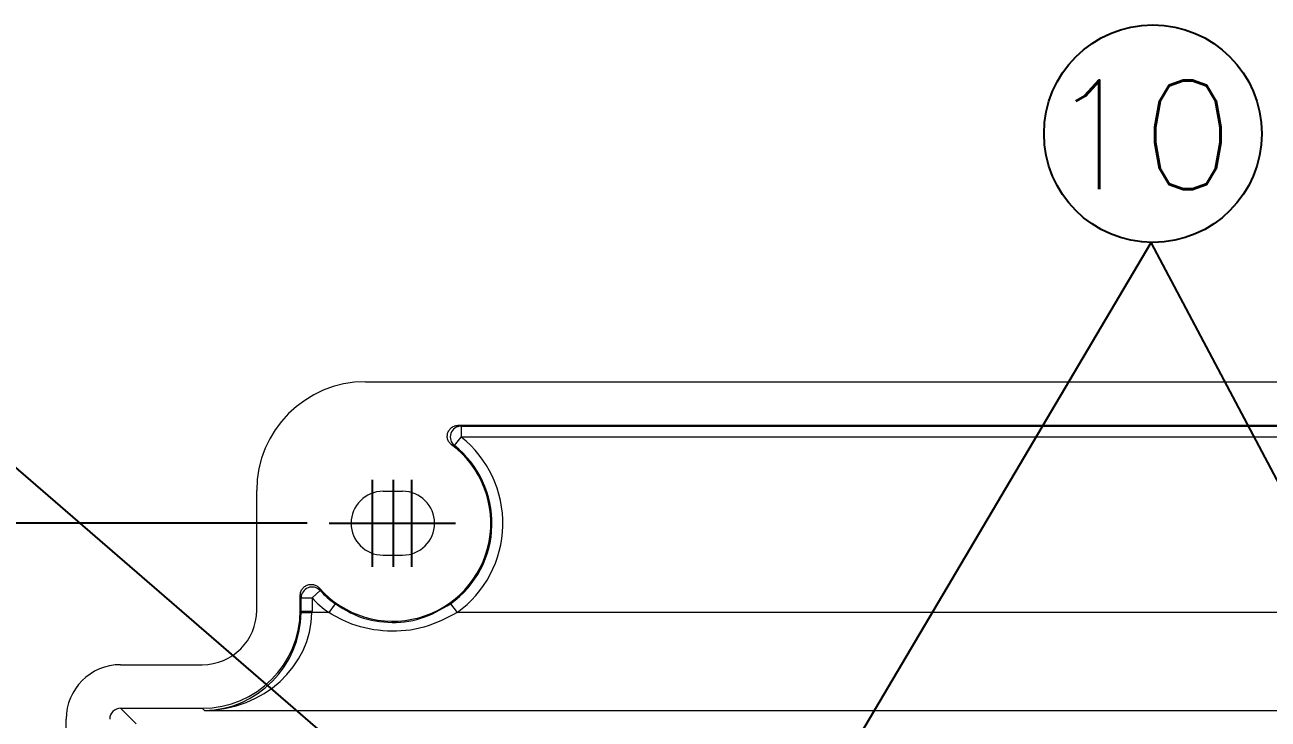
# Model space of a CAD drawing. Extents: x 14808 to 20058, y -13198 to -11680.
# Drawn here: x 18475.8 to 18532.8, y -12719.6 to -12687.7 of the extents above; entities that cross this region are included whole.
import ezdxf

# ---------------------------------------------------------------- set-up
doc = ezdxf.new("R2010")
doc.units = 0
doc.header["$LTSCALE"] = 7
doc.header["$MEASUREMENT"] = 0
doc.linetypes.add('CENTER', pattern=[2, 1.25, -0.25, 0.25, -0.25])
doc.layers.get('0').update_dxf_attribs({"color": 2, "linetype": 'CONTINUOUS'})
for name, color, linetype in [('CL', 1, 'CENTER'), ('D', 2, 'CONTINUOUS'), ('DWG', 7, 'CONTINUOUS')]:
    doc.layers.add(name, color=color, linetype=linetype)
doc.styles.add('GHS', font='romans', dxfattribs={"bigfont": 'ghs'})
doc.dimstyles.new('STANDARD$7', dxfattribs={"dimtxt": 3.5, "dimasz": 3, "dimexe": 1, "dimexo": 0.0625, "dimgap": 1, "dimtad": 1, "dimdec": 4, "dimzin": 0, "dimdsep": 46, "dimtxsty": 'GHS', "dimcen": 1, "dimclrt": 2, "dimadec": 0, "dimazin": 0, "dimtfac": 1, "dimtdec": 4, "dimtofl": 0, "dimtmove": 0, "dimatfit": 3, "dimfxl": 1, "dimtolj": 1, "dimtzin": 0, "dimarcsym": 0})

# ---------------------------------------------------------------- blocks, each defined once
blk = doc.blocks.new('A$C52DF3C04')
at = {"color": 7, "linetype": 'Continuous', "lineweight": 15}
for p, q in [((6.875, 40.481), (42.351, 40.481)), ((9, 39.481), (42.351, 39.481)), ((9.069, 39.461), (42.345, 39.461)), ((9.069, 39.461), (9.069, 39.211)), ((8.913, 39.015), (9.069, 39.211)), ((42.345, 39.211), (9.069, 39.211)), ((4.375, 35.231), (4.375, 37.981)), ((7.725, 37.963), (7.275, 37.963)), ((7.275, 36.498), (7.725, 36.498)), ((5.828, 35.686), (5.645, 35.516)), ((5.375, 35.23), (5.375, 35.577)), ((5.395, 35.211), (5.395, 35.516)), ((5.395, 35.516), (5.645, 35.516)), ((5.645, 35.516), (5.645, 35.211)), ((5.395, 35.211), (5.375, 35.23)), ((5.395, 35.211), (5.645, 35.211)), ((5.395, 35.182), (5.645, 35.178)), ((6.027, 35.178), (5.645, 35.178)), ((6.173, 35.382), (6.027, 35.178)), ((8.827, 35.382), (8.973, 35.178)), ((42.22, 35.178), (8.973, 35.178)), ((1.25, 33.981), (3.125, 33.981)), ((1.611, 32.62), (1.25, 32.981)), ((1.25, 32.981), (3.125, 32.981)), ((3.125, 32.981), (3.177, 32.929)), ((3.177, 32.929), (42.22, 32.929)), ((0, 10.231), (0, 32.731))]:
    blk.add_line(p, q, dxfattribs=at)
for centre, radius, start, end in [((9.069, 39.211), 0.25, 90.0708, 231.5478), ((7.5, 37.231), 2.526, 305.6707, 51.6173), ((7.5, 37.231), 2.25, 221.4104, 53.1294), ((7.5, 37.231), 2.276, 305.6707, 51.6173), ((7.275, 37.231), 0.733, 90, 270), ((7.725, 37.231), 0.733, 270, 90), ((5.645, 35.516), 0.25, 42.801, 179.941), ((7.5, 37.231), 2.276, 222.7434, 234.3293), ((7.5, 37.231), 2.526, 222.7434, 234.3293)]:
    blk.add_arc(centre, radius, start, end, dxfattribs=at)
for centre, major_axis, ratio, start_param, end_param in [((6.875, 37.981), (-1.768, 1.768), 0.999829, 5.497873, 7.068498), ((3.125, 35.231), (0.884, -0.884), 0.999829, 5.497873, 7.068498), ((3.125, 35.231), (1.591, -1.591), 0.999829, 5.497873, 7.068498), ((3.177, 35.178), (0.862, 2.086), 0.97964, 3.540916, 5.098622), ((3.177, 35.178), (2.462, 0.174), 0.911013, 4.648271, 6.205977), ((3.145, 35.211), (1.591, -1.591), 0.999791, 0.772394, 0.785312), ((3.145, 35.211), (1.768, -1.768), 0.999829, 0.772394, 0.785312), ((1.25, 32.731), (-0.884, 0.884), 0.999829, 5.497873, 7.068498), ((1.25, 32.731), (-0.177, 0.177), 0.999829, 5.497873, 7.068498)]:
    blk.add_ellipse(centre, major_axis=major_axis, ratio=ratio, start_param=start_param, end_param=end_param, dxfattribs=at)
for points, knots in [([(8.85, 39.031), (8.829, 39.05), (8.787, 39.088), (8.753, 39.167), (8.746, 39.252), (8.768, 39.335), (8.815, 39.406), (8.884, 39.457), (8.949, 39.479), (8.989, 39.48), (9, 39.481)], [0, 0, 0, 0, 0.1351481, 0.2703006, 0.4053416, 0.5402471, 0.6750929, 0.809981, 0.9449947, 1, 1, 1, 1]), ([(9, 39.481), (9.009, 39.478), (9.032, 39.472), (9.054, 39.465), (9.069, 39.461)], [0, 0, 0, 0, 0.370093, 1, 1, 1, 1]), ([(8.913, 39.015), (8.9, 39.018), (8.879, 39.024), (8.858, 39.029), (8.85, 39.031)], [0, 0, 0, 0, 0.629453, 1, 1, 1, 1]), ([(5.375, 35.577), (5.378, 35.605), (5.383, 35.662), (5.427, 35.736), (5.49, 35.793), (5.569, 35.826), (5.655, 35.83), (5.737, 35.806), (5.787, 35.77), (5.809, 35.746), (5.813, 35.742)], [0, 0, 0, 0, 0.139592, 0.279188, 0.418694, 0.558081, 0.697405, 0.836748, 0.976185, 1, 1, 1, 1]), ([(5.813, 35.742), (5.815, 35.732), (5.821, 35.713), (5.826, 35.694), (5.828, 35.686)], [0, 0, 0, 0, 0.5466604, 1, 1, 1, 1]), ([(5.395, 35.516), (5.392, 35.525), (5.385, 35.545), (5.379, 35.566), (5.375, 35.577)], [0, 0, 0, 0, 0.453667, 1, 1, 1, 1]), ([(8.973, 35.178), (8.726, 35.05), (8.226, 34.79), (7.376, 34.717), (6.618, 34.852), (6.2, 35.082), (6.027, 35.178)], [0, 0, 0, 0, 0.267788, 0.540241, 0.808904, 1, 1, 1, 1]), ([(6.173, 35.382), (6.328, 35.286), (6.699, 35.057), (7.387, 34.918), (8.162, 34.995), (8.606, 35.253), (8.827, 35.382)], [0, 0, 0, 0, 0.193333, 0.460272, 0.730109, 1, 1, 1, 1])]:
    blk.add_open_spline(points, degree=3, knots=knots, dxfattribs=at)

msp = doc.modelspace()

# ---------------------------------------------------------------- linework, layer by layer
msp.add_circle((18527.558, -12692.738), 5)
at = {"layer": 'CL', "linetype": 'CENTER'}
for p, q in [((18491.732, -12712.636), (18491.732, -12708.636)), ((18492.69, -12712.636), (18492.69, -12708.636)), ((18493.532, -12712.636), (18493.532, -12708.636)), ((18489.732, -12710.636), (18493.732, -12710.636)), ((18491.532, -12710.636), (18495.532, -12710.636))]:
    msp.add_line(p, q, dxfattribs=at)
at = {"layer": 'D'}
msp.add_line((18488.732, -12710.636), (18457.19, -12710.636), dxfattribs=at)

# ---------------------------------------------------------------- block references
at = {"xscale": 2, "yscale": 2, "zscale": 2}
msp.add_blockref('A$C52DF3C04', (18477.661, -12785.097), dxfattribs=at)

# ---------------------------------------------------------------- texts
at = {"layer": 'DWG', "style": 'GHS'}
msp.add_text('10', height=5, dxfattribs=at).set_placement((18522.736, -12695.288))

# ---------------------------------------------------------------- leaders
for points, override in [([(18510.584, -12726.324), (18527.482, -12697.737)], {"dimtxt": 3, "dimexo": 0.3, "dimgap": 2, "dimtad": 0, "dimdec": 1, "dimzin": 8, "dimcen": 0, "dimclrd": 2, "dimclre": 2, "dimazin": 2, "dimtp": 0.1, "dimtfac": 0.5, "dimtdec": 1, "dimfxl": 2.5, "dimarcsym": 1}), ([(18542.814, -12726.724), (18527.482, -12697.737)], {"dimtxt": 3, "dimexo": 0.3, "dimgap": 2, "dimtad": 0, "dimdec": 1, "dimzin": 8, "dimcen": 0, "dimclrd": 2, "dimclre": 2, "dimazin": 2, "dimtp": 0.1, "dimtfac": 0.5, "dimtdec": 1, "dimfxl": 2.5, "dimarcsym": 1}), ([(18508.457, -12736.717), (18472.159, -12705.327)], {"dimtxt": 3, "dimasz": 1, "dimexo": 0.3, "dimgap": 2, "dimtad": 0, "dimdec": 1, "dimzin": 8, "dimcen": 0, "dimclrd": 2, "dimclre": 2, "dimazin": 2, "dimtp": 0.1, "dimtfac": 0.5, "dimtdec": 1, "dimldrblk": 'Dot', "dimfxl": 2.5, "dimarcsym": 1})]:
    msp.add_leader(points, dimstyle='STANDARD$7', override=override)

doc.saveas('drawing.dxf')
